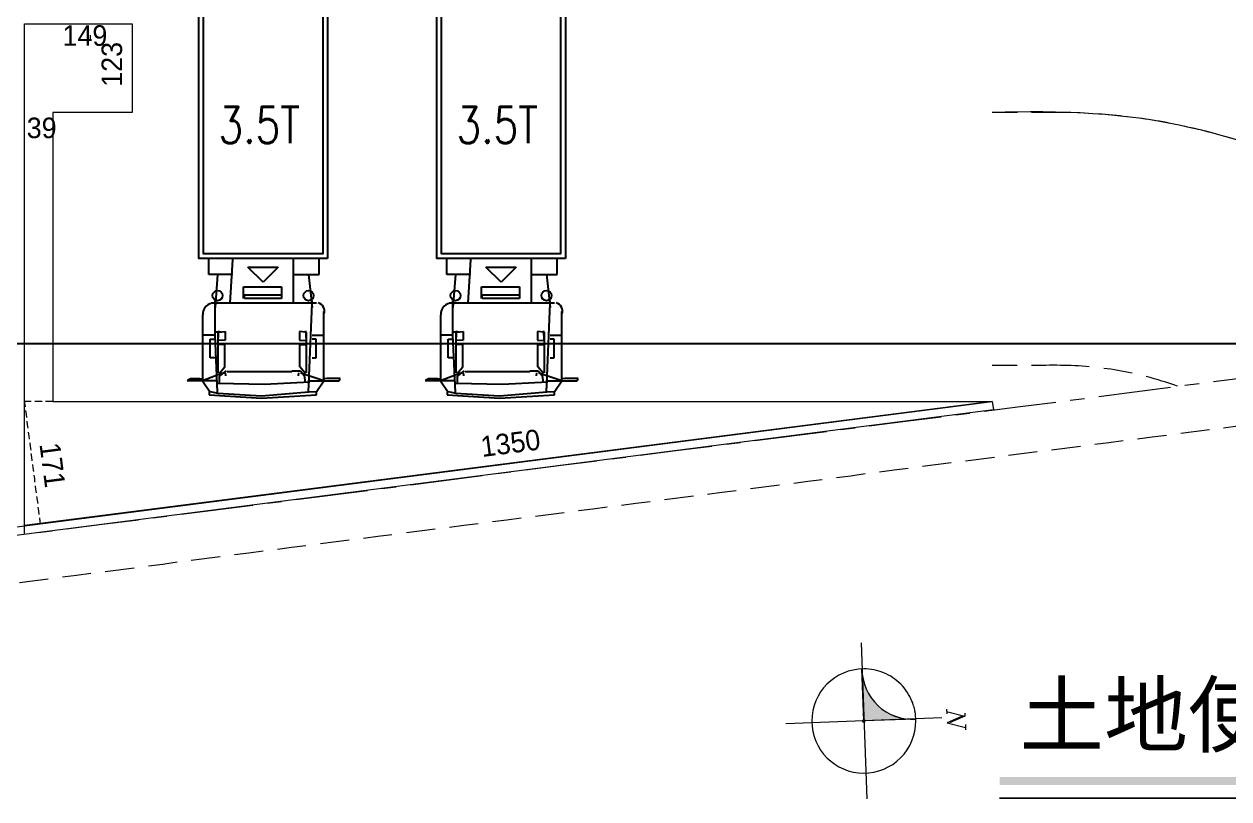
# Model space of a CAD drawing. Header units: millimetres. Extents: x -15161 to 10473752, y -72817 to 33960.
# Drawn here: x -1918 to -251, y -20866 to -19793 of the extents above; entities that cross this region are included whole.
import ezdxf
from ezdxf.enums import TextEntityAlignment as Align

# ---------------------------------------------------------------- set-up
doc = ezdxf.new("R2010")
doc.units = ezdxf.units.MM
for name, color, linetype in [('PDF_單色填滿', 7, 'Continuous'), ('PDF_幾何圖形', 7, 'Continuous'), ('PDF_文字', 7, 'Continuous'), ('TEXT', 4, 'Continuous'), ('TITLE', 7, 'Continuous'), ('屠宰設備', 7, 'Continuous')]:
    doc.layers.add(name, color=color, linetype=linetype)
doc.styles.add('C1', font='simplex.shx', dxfattribs={"bigfont": 'chin.shx'})
doc.styles.add('PDF PMingLiU', font='PMingLiU.ttf')

# ---------------------------------------------------------------- blocks, each defined once
blk = doc.blocks.new('拆除後的建築底圖1131126')
at = {"layer": 'PDF_單色填滿', "lineweight": 9}
for points in [[(10609.8, -1012.1), (10607.3, -944.8), (10609.8, -958.7)], [(10609.8, -958.7), (10609.8, -1012.1), (10617.4, -976.1)], [(10617.4, -976.1), (10609.8, -1012.1), (10629.7, -990.9)], [(10629.7, -990.9), (10609.8, -1012.1), (10645, -1001.9)], [(10645, -1001.9), (10609.8, -1012.1), (10663.2, -1008.3)], [(10663.2, -1008.3), (10609.8, -1012.1), (10681.8, -1009.6)]]:
    blk.add_solid(points, dxfattribs=at)
at = {"layer": 'PDF_單色填滿', "lineweight": 20}
blk.add_solid([(10797.8, -1100.6), (10797.8, -1089.6), (12175.1, -1100.6), (12175.1, -1089.6)], dxfattribs=at)
blk.add_solid([(10797.8, -1100.6), (10797.8, -1089.6), (12175.1, -1100.6), (12175.1, -1089.6)], dxfattribs=at)
at = {"layer": 'PDF_幾何圖形', "lineweight": 0}
for points in [[(10789.3, -581.5), (9382.4, -762.3), (9382.4, 3697.8), (9394.2, 3697.8), (9394.2, -748.7), (10787.6, -569.6)], [(9597.5, -46.7), (9597.5, -169.5), (9487.4, -169.5), (9487.4, -569.6), (10787.6, -569.6), (9448.4, -741.5), (9448.4, -46.7)]]:
    blk.add_lwpolyline(points, close=True, dxfattribs=at)
for points in [[(9448.4, -67.5), (9448.4, -47.6)], [(9539.9, -68.8), (9539.9, -62.4)], [(9448.4, -97.5), (9448.4, -77.6)], [(9448.4, -127.6), (9448.4, -107.7)], [(9448.4, -157.7), (9448.4, -137.8)], [(9448.4, -187.7), (9448.4, -167.8)], [(9448.4, -217.8), (9448.4, -197.9)], [(9448.4, -247.9), (9448.4, -227.5)], [(9448.4, -277.9), (9448.4, -257.6)], [(9448.4, -307.6), (9448.4, -287.7)], [(9448.4, -337.6), (9448.4, -317.7)], [(9448.4, -367.7), (9448.4, -347.8)], [(9448.4, -397.7), (9448.4, -377.8)], [(9448.4, -427.8), (9448.4, -407.9)], [(9448.4, -457.9), (9448.4, -437.5)], [(9448.4, -487.9), (9448.4, -467.6)], [(9448.4, -517.6), (9448.4, -497.7)], [(9448.4, -547.6), (9448.4, -527.7)], [(10821.9, -519.7), (10787.6, -519.7)], [(11093.8, -542.1), (11192.8, -529.4)], [(10935, -562.9), (10984.5, -556.5), (11034.5, -549.7)], [(11054, -547.2), (11073.9, -544.7)], [(9448.4, -577.7), (9448.4, -557.8)], [(10895.6, -567.9), (10915.1, -565.4)], [(9457.7, -569.6), (9448.4, -569.6), (9448.4, -572.2), (9449.3, -577.3)], [(9449.7, -582.3), (9450.5, -587.4), (9451, -592.1)], [(9473, -569.6), (9462.8, -569.6)], [(9487.4, -569.6), (9477.6, -569.6)], [(10776.2, -583.2), (10826.2, -576.8), (10875.7, -570.5)], [(9448.4, -607.7), (9448.4, -587.8)], [(9451.8, -597.2), (9452.2, -602.2), (9453.1, -606.9)], [(10617.4, -603.5), (10667.4, -597.2), (10716.9, -590.8)], [(10736.8, -588.3), (10756.7, -585.7)], [(9453.5, -612), (9454.3, -617.1), (9454.8, -622.1)], [(10459.1, -623.8), (10558.2, -611.1)], [(10578.1, -608.6), (10598, -606.1)], [(10988.8, -621.3), (11008.7, -618.8), (11028.6, -616.2)], [(11048.5, -613.7), (11088.3, -608.6)], [(11107.7, -606.1), (11127.6, -603.5), (11147.5, -601)], [(9448.4, -637.8), (9448.4, -617.9)], [(9455.6, -626.8), (9456, -631.9), (9456.9, -637)], [(10300.3, -644.2), (10349.8, -637.8), (10399.4, -631.5)], [(10419.3, -628.9), (10439.2, -626.4)], [(10869.8, -636.5), (10909.6, -631.5)], [(10929.5, -628.9), (10949, -626.4), (10968.9, -623.8)], [(9448.4, -667.9), (9448.4, -648)], [(9457.3, -641.6), (9458.2, -646.7), (9458.6, -651.8)], [(10260.5, -649.2), (10280.4, -646.7)], [(10750.8, -651.8), (10790.6, -646.7)], [(10810.1, -644.2), (10849.9, -639.1)], [(9459.4, -656.9), (9459.9, -661.5), (9460.7, -666.6)], [(10141.5, -664.5), (10191.1, -658.1), (10240.6, -651.8)], [(10631.8, -667), (10651.7, -664.5), (10671.2, -661.9)], [(10691.1, -659.4), (10730.9, -654.3)], [(9448.4, -697.9), (9448.4, -677.6)], [(9461.1, -671.7), (9462, -676.3), (9462.4, -681.4)], [(9911.2, -682.3), (9911.6, -682.7)], [(9916.3, -681.4), (9916.3, -681)], [(9982.8, -685.2), (10032.3, -678.9), (10081.8, -672.1)], [(10101.7, -669.6), (10121.6, -667)], [(10512.9, -682.7), (10532.3, -680.1), (10552.2, -677.6)], [(10572.1, -675.1), (10592, -672.5), (10611.9, -669.6)], [(9463.2, -686.5), (9463.7, -691.6), (9464.5, -696.2)], [(9824, -705.6), (9923.1, -692.8)], [(9943, -690.3), (9962.9, -687.8)], [(10393.5, -697.9), (10413.4, -695.4), (10433.3, -692.8)], [(10453.2, -690.3), (10493, -685.2)], [(9448.4, -728), (9448.4, -707.7)], [(9464.9, -701.3), (9465.8, -706.4), (9466.6, -711.1)], [(9467, -716.1), (9467.9, -721.2), (9468.3, -726.3)], [(9665.2, -725.9), (9764.3, -713.2)], [(9683.8, -711.5), (9683.8, -710.6)], [(9784.2, -710.6), (9804.1, -708.1)], [(10215.2, -720.8), (10234.7, -718.3), (10254.6, -715.7)], [(10274.5, -713.2), (10294.4, -710.6), (10314.3, -708.1)], [(10334.2, -705.6), (10374, -700.5)], [(9469.2, -731), (9469.6, -736), (9470, -739)], [(9506.4, -746.2), (9556, -739.8), (9605.9, -733.5)], [(9579.7, -724.6), (9579.7, -724.2)], [(9625.4, -731), (9645.3, -728.4)], [(10095.8, -736), (10115.7, -733.5), (10135.6, -731)], [(10155.5, -728.4), (10195.3, -723.3)], [(9448.4, -753.8), (9448.4, -737.7)], [(9467, -751.3), (9486.5, -748.7)], [(9976.8, -751.3), (10016.6, -746.2)], [(10036.5, -743.7), (10056.4, -741.1), (10076.3, -738.6)], [(9857.8, -766.5), (9897.6, -761.4)], [(9917.5, -758.9), (9937.4, -756.4), (9956.9, -753.8)], [(9738.9, -781.8), (9758.8, -779.2), (9778.7, -776.7)], [(9798.6, -774.1), (9818, -771.6), (9837.9, -769.1)], [(9560.2, -805.1), (9600, -800)], [(9619.9, -797.4), (9639.8, -794.9), (9659.7, -791.9)], [(9679.2, -789.4), (9719, -784.3)], [(9441.2, -820.3), (9481, -815.2)], [(9500.9, -812.7), (9520.4, -810.1), (9540.3, -807.6)]]:
    blk.add_lwpolyline(points, dxfattribs=at)
at = {"layer": 'PDF_幾何圖形', "lineweight": 5}
for points in [[(10821.9, -169.5), (10787.6, -169.5)], [(10821.9, -519.7), (10787.6, -519.7)]]:
    blk.add_lwpolyline(points, dxfattribs=at)
at = {"layer": 'PDF_幾何圖形', "lineweight": 0}
blk.add_lwpolyline([(11537.1, -485.4, 0.111306), (11242, -252.9, 0.056857), (11063.7, -191.1)], format="xyb", dxfattribs=at)
at = {"layer": 'PDF_幾何圖形', "lineweight": 13}
for points in [[(11093.8, -542.1), (11192.8, -529.4)], [(10935, -562.9), (10984.5, -556.5), (11034.5, -549.7)], [(11054, -547.2), (11073.9, -544.7)], [(10895.6, -567.9), (10915.1, -565.4)], [(10776.2, -583.2), (10826.2, -576.8), (10875.7, -570.5)], [(10617.4, -603.5), (10667.4, -597.2), (10716.9, -590.8)], [(10736.8, -588.3), (10756.7, -585.7)], [(10459.1, -623.8), (10558.2, -611.1)], [(10578.1, -608.6), (10598, -606.1)], [(10300.3, -644.2), (10349.8, -637.8), (10399.4, -631.5)], [(10419.3, -628.9), (10439.2, -626.4)], [(10260.5, -649.2), (10280.4, -646.7)], [(10141.5, -664.5), (10191.1, -658.1), (10240.6, -651.8)], [(9982.8, -685.2), (10032.3, -678.9), (10081.8, -672.1)], [(10101.7, -669.6), (10121.6, -667)], [(9824, -705.6), (9923.1, -692.8)], [(9943, -690.3), (9962.9, -687.8)], [(9665.2, -725.9), (9764.3, -713.2)], [(9784.2, -710.6), (9804.1, -708.1)], [(9506.4, -746.2), (9556, -739.8), (9605.9, -733.5)], [(9625.4, -731), (9645.3, -728.4)], [(9467, -751.3), (9486.5, -748.7)]]:
    blk.add_lwpolyline(points, dxfattribs=at)
at = {"layer": 'PDF_幾何圖形', "lineweight": 9}
for points in [[(10606, -904.1), (10614, -1120.1)], [(10724.1, -995.6), (10724.6, -1002.4)], [(10724.1, -999), (10749.5, -1005.3)], [(10717.8, -1007.9), (10501.8, -1016.3)], [(10746.1, -1005.3), (10725, -1014.6), (10750.4, -1021)], [(10749.5, -1001.5), (10749.5, -1005.3), (10728.4, -1014.6)], [(10750.4, -1017.2), (10750.4, -1024.4)]]:
    blk.add_lwpolyline(points, dxfattribs=at)
blk.add_lwpolyline([(10637.3, -945.6, 0.108587), (10609.8, -940.1, 0.998304), (10609.8, -1084.3, 0.416105), (10681.8, -1012.1)], format="xyb", dxfattribs=at)
blk.add_lwpolyline([(10681.8, -1009.6), (10609.8, -1012.1), (10607.3, -940.1, 0.433113)], format="xyb", close=True, dxfattribs=at)
blk.add_lwpolyline([(10609.8, -1010.4), (10609, -1010.4), (10608.5, -1010.8), (10608.1, -1011.7), (10608.1, -1012.9), (10608.5, -1013.4), (10609.4, -1013.8), (10610.7, -1013.8), (10611.1, -1013.4), (10611.5, -1012.5), (10611.9, -1012.1), (10611.5, -1011.2), (10610.7, -1010.4)], close=True, dxfattribs=at)
at = {"layer": 'PDF_幾何圖形', "lineweight": 13}
blk.add_lwpolyline([(12175.1, -1118.8), (10797.8, -1118.8)], close=True, dxfattribs=at)
at = {"layer": 'PDF_幾何圖形', "lineweight": 0}
for centre, radius, start, end in [((10888.7, -860.7), 690.5, 82.8722, 86.19), ((10897.6, -925.2), 752.8, 75.027, 78.0755)]:
    blk.add_arc(centre, radius, start, end, dxfattribs=at)
at = {"layer": 'PDF_幾何圖形', "lineweight": 5}
for centre, radius, start, end in [((10888.7, -860.7), 690.5, 82.8722, 86.19), ((10897.6, -925.2), 752.8, 75.027, 78.0755)]:
    blk.add_arc(centre, radius, start, end, dxfattribs=at)
at = {"layer": 'PDF_幾何圖形', "lineweight": 9}
blk.add_arc((10677.1, -939.9), 69.8, 180.1853, 273.8576, dxfattribs=at)
at = {"layer": 'PDF_幾何圖形', "lineweight": 0}
for points in [[(11063.7, -191.1), (10971.4, -169), (10882.5, -167.4), (10787.6, -169.5)], [(10914.7, -170.4), (10890.2, -169.2), (10866.5, -169.5), (10841.8, -169.5)], [(11033.6, -184.8), (11021.1, -181.4), (11007, -180.2), (10994.3, -178)], [(11149.7, -215.3), (11137, -211.1), (11124.4, -206.9), (11111.5, -203.4)], [(10921.9, -521.8), (10895.2, -518.8), (10868.7, -519.9), (10841.8, -519.7)], [(10981.1, -530.7), (10968.2, -528), (10955, -525.4), (10941.8, -523.9)], [(11044.2, -548.5), (11029.8, -543.7), (11015.3, -538.9), (11000.6, -535.3)]]:
    blk.add_open_spline(points, degree=3, dxfattribs=at)
at = {"layer": 'PDF_幾何圖形', "lineweight": 5}
for points in [[(10914.7, -170.4), (10890.2, -169.2), (10866.5, -169.5), (10841.8, -169.5)], [(11033.6, -184.8), (11021.1, -181.4), (11007, -180.2), (10994.3, -178)], [(11149.7, -215.3), (11137, -211.1), (11124.4, -206.9), (11111.5, -203.4)], [(10921.9, -521.8), (10895.2, -518.8), (10868.7, -519.9), (10841.8, -519.7)], [(10981.1, -530.7), (10968.2, -528), (10955, -525.4), (10941.8, -523.9)], [(11044.2, -548.5), (11029.8, -543.7), (11015.3, -538.9), (11000.6, -535.3)]]:
    blk.add_open_spline(points, degree=3, dxfattribs=at)
at = {"layer": 'PDF_幾何圖形', "lineweight": 9}
for points in [[(10661, -961.3), (10653.9, -954.6), (10646.7, -949), (10637.3, -945.6)], [(10676.3, -984.6), (10673.7, -976.6), (10666.9, -967.3), (10661, -961.3)], [(10678.8, -991.3), (10676.9, -988.1), (10679.2, -988.6), (10676.3, -984.6)], [(10680.5, -998.5), (10680.4, -996.1), (10679.7, -993.7), (10678.8, -991.3)], [(10681.8, -1012.1), (10681.9, -1007.7), (10681.6, -1002.7), (10680.5, -998.5)]]:
    blk.add_open_spline(points, degree=3, dxfattribs=at)
at = {"layer": 'PDF_文字', "attachment_point": 4, "style": 'PDF PMingLiU'}
for s, insert, char_height in [('149', (9500.9, -63.2), 28.45), ('39', (9451.4, -191.1), 28.45), ('土地使用管制規定綠化圖', (10825.7, -1008.5), 85.342)]:
    blk.add_mtext(s, dxfattribs=dict(at, insert=insert, char_height=char_height))
at = {"layer": 'PDF_文字', "char_height": 28.45, "attachment_point": 4, "style": 'PDF PMingLiU'}
for s, insert, rotation in [('123', (9569.4, -134), 90), ('1350', (10079.8, -632.8), 7.4359), ('171', (9483.1, -626.9), 277.4389)]:
    blk.add_mtext(s, dxfattribs=dict(at, insert=insert, rotation=rotation))
blk = doc.blocks.new('3.5T')
at = {"color": 0}
for p, q in [((23807.8, 9290.4), (23807.8, 9312.3)), ((23837.3, 9250.6), (23840.8, 9311.2)), ((23924.8, 9250.6), (23924.8, 9311.2)), ((23960.4, 9290.4), (23960.4, 9312.3)), ((23819.6, 9290.4), (23807.8, 9290.4)), ((23819.9, 9290.2), (23816.3, 9244.7)), ((23840.8, 9290.2), (23819.9, 9290.2)), ((23861.8, 9300.7), (23903.8, 9300.7)), ((23882.8, 9279.7), (23861.8, 9300.7)), ((23903.8, 9300.7), (23882.8, 9279.7)), ((23924.8, 9290.2), (23945.8, 9290.2)), ((23945.6, 9290.4), (23960.4, 9290.4)), ((23945.8, 9290.2), (23950.7, 9244.7)), ((23855.7, 9257.3), (23855.7, 9273.3)), ((23855.7, 9273.3), (23908.4, 9273.3)), ((23908.4, 9273.3), (23908.4, 9257.3)), ((23816.3, 9250.6), (23816.3, 9254.1)), ((23856.9, 9257.3), (23856.9, 9262.1)), ((23856.9, 9262.1), (23908.4, 9262.1)), ((23908.4, 9257.3), (23856.9, 9257.3)), ((23950.7, 9250.6), (23950.7, 9254.1)), ((23956.6, 9250.6), (23811.2, 9250.6)), ((23816.3, 9206.2), (23816.3, 9250.6)), ((23945.8, 9127.5), (23950.7, 9250.6)), ((23966.8, 9143.3), (23966.8, 9239.1)), ((23798.9, 9234.7), (23798.9, 9143.3)), ((23816.3, 9206.2), (23798.9, 9206.2)), ((23819.9, 9127.5), (23816.3, 9206.2)), ((23824.8, 9210.5), (23817, 9210.5)), ((23820.7, 9154.3), (23820.7, 9210.5)), ((23820.8, 9199.4), (23821.4, 9212.4)), ((23821.4, 9210.6), (23830.3, 9211.2)), ((23830.3, 9211.2), (23830.3, 9199.4)), ((23933.2, 9211.2), (23933.2, 9199.4)), ((23942.1, 9210.6), (23933.2, 9211.2)), ((23942.7, 9199.4), (23942.1, 9212.4)), ((23942.8, 9154.3), (23942.8, 9210.5)), ((23950.7, 9206.2), (23966.8, 9206.2)), ((23809.4, 9174.8), (23809.4, 9201)), ((23809.4, 9201), (23816.3, 9201)), ((23830.3, 9198.8), (23820.8, 9199.4)), ((23829.7, 9193.5), (23820.8, 9193.5)), ((23829.7, 9162.7), (23829.7, 9193.5)), ((23933.2, 9198.8), (23942.7, 9199.4)), ((23933.8, 9193.5), (23942.7, 9193.5)), ((23933.8, 9162.7), (23933.8, 9193.5)), ((23956.3, 9201), (23950.7, 9201)), ((23956.3, 9174.8), (23956.3, 9201)), ((23816.3, 9174.8), (23809.4, 9174.8)), ((23950.7, 9174.8), (23956.3, 9174.8)), ((23826.8, 9153.8), (23798.9, 9143.3)), ((23822, 9153.3), (23829.7, 9162.7)), ((23822.6, 9149.7), (23832, 9156.8)), ((23831.5, 9150.1), (23831, 9154.3)), ((23833.2, 9156.2), (23922.6, 9156.2)), ((23922.6, 9156.8), (23934.4, 9156.8)), ((23932, 9150.1), (23932.5, 9154.3)), ((23941.5, 9153.3), (23933.8, 9162.7)), ((23934.4, 9156.8), (23939.7, 9150.3)), ((23966.8, 9143.3), (23935.3, 9153.8)), ((23819.7, 9143.3), (23777.9, 9143.3)), ((23778.2, 9144), (23782.4, 9146.5)), ((23782.4, 9146.5), (23795.1, 9146.5)), ((23795.1, 9146.5), (23798.1, 9145.9)), ((23798.9, 9143.3), (23809.4, 9127.5)), ((23884.7, 9137.9), (23820.2, 9139.2)), ((23822.6, 9144.4), (23822.6, 9149.7)), ((23822.6, 9140.3), (23822.6, 9144.4)), ((23947.6, 9141.5), (23884.7, 9137.9)), ((23939.7, 9150.3), (23940.9, 9140.9)), ((23947.3, 9143.3), (23987.7, 9143.3)), ((23956.3, 9127.5), (23966.8, 9143.3)), ((23971.1, 9146.5), (23968.1, 9145.9)), ((23989.3, 9146.5), (23971.1, 9146.5)), ((23988.1, 9142.8), (23989.3, 9146.5)), ((23808.4, 9128.4), (23808.4, 9123.7)), ((23808.4, 9123.7), (23880.6, 9119)), ((23809.6, 9128.4), (23820.2, 9126.1)), ((23820.2, 9126.1), (23880.6, 9122.5)), ((23880.6, 9122.5), (23946.2, 9127.9)), ((23880.6, 9119), (23956.9, 9123.7)), ((23946.2, 9127.9), (23956.3, 9128.4)), ((23956.9, 9123.7), (23956.9, 9127.9))]:
    blk.add_line(p, q, dxfattribs=at)
for points in [[(23971.8, 9312.3), (23793.8, 9312.3), (23793.8, 9675.1), (23971.8, 9675.1)], [(23800.3, 9668.4), (23965.3, 9668.4), (23965.3, 9318.8), (23800.3, 9318.8)]]:
    blk.add_lwpolyline(points, close=True, dxfattribs=at)
at = {"color": 0, "const_width": 0.81}
blk.add_lwpolyline([(23829.1, 9153.4), (23826.7, 9153.4), (23826.7, 9154.1), (23827.7, 9154.1)], dxfattribs=at)
at = {"color": 0}
for centre in [(23819.9, 9261.1), (23945.8, 9261.1)]:
    blk.add_circle(centre, 7, dxfattribs=at)
for centre, radius, start, end in [((23815, 9235.3), 15.7, 87.7639, 182.2025), ((23956.7, 9240.2), 11.1, 337.225, 77.1287)]:
    blk.add_arc(centre, radius, start, end, dxfattribs=at)
at = {"layer": 'TEXT', "style": 'C1', "width": 0.8}
blk.add_text('3.5T', height=50, dxfattribs=at).set_placement((23877.6, 9497.3), align=Align.MIDDLE_CENTER)
blk = doc.blocks.new('圖框')
blk.add_lwpolyline([(206758.9, -122222.3), (206758.9, -127878), (214926, -127878), (214926, -122222.3)], close=True)

msp = doc.modelspace()

# ---------------------------------------------------------------- block references
at = {"color": 30}
msp.add_blockref('拆除後的建築底圖1131126', (-11365.8362, -19745.5675), dxfattribs=at)
at = {"layer": 'TITLE', "color": 54}
for p in [(-25470.1605, -29429.8332), (-25140.8033, -29429.8332)]:
    msp.add_blockref('3.5T', p, dxfattribs=at)
at = {"layer": '屠宰設備', "color": 190, "xscale": 0.75, "yscale": 0.75, "zscale": 0.75}
msp.add_blockref('圖框', (-157833.6238, 75673.448), dxfattribs=at)

doc.saveas('drawing.dxf')
